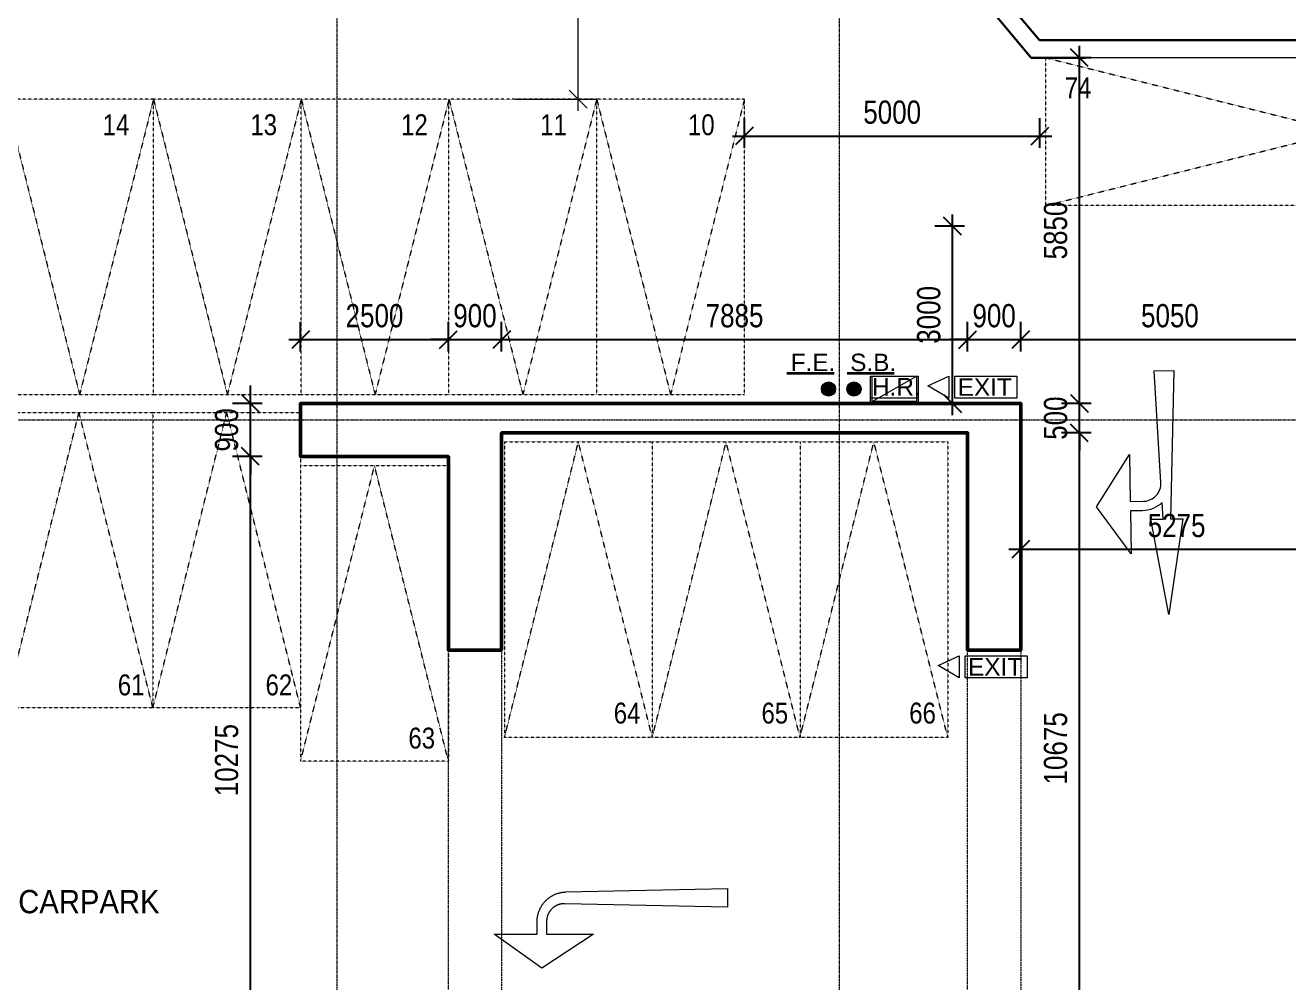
# Model space of a CAD drawing. Header units: millimetres. Extents: x -1578195 to 622687, y -255792 to 391308.
# Drawn here: x 86082 to 107461, y 175929 to 192131 of the extents above; entities that cross this region are included whole.
import ezdxf

# ---------------------------------------------------------------- set-up
doc = ezdxf.new("R2010")
doc.units = ezdxf.units.MM
for name, pattern in [('Dash', [6, 3, -3]), ('Grid Line', [21, 12, -3, 3, -3]), ('Overhead', [1.8, 1.2, -0.6])]:
    doc.linetypes.add(name, pattern=pattern)
for name, color, linetype, lineweight in [('0-1', 7, 'Continuous', 5), ('A-ANNO-DIMS', 7, 'Continuous', 9), ('A-ANNO-NOTE', 7, 'Continuous', 5), ('A-ANNO-NOTE-1', 7, 'Continuous', 20), ('A-DETL', 102, 'Continuous', 5), ('A-DETL-GENF', 7, 'Continuous', 5), ('A-DOOR', 7, 'Continuous', 5), ('A-DOOR-OPNG', 31, 'Continuous', 18), ('A-WALL-3', 7, 'Continuous', 13), ('C-PRKG-1', 7, 'Dash', 5), ('G-ANNO-TEXT', 7, 'Continuous', 5), ('I-WALL', 7, 'Continuous', 9), ('I-WALL-5', 7, 'Continuous', 30), ('I-WALL-6', 7, 'Continuous', 18), ('OAP280_C', 210, 'Continuous', 50), ('Q-SPCQ', 7, 'Continuous', 5), ('S-COLS-3', 7, 'Continuous', 35), ('S-COLS-4', 7, 'Continuous', 13), ('S-GRID-1', 7, 'Grid Line', 5), ('UNDERLINE', 10, 'Continuous', 35)]:
    doc.layers.add(name, color=color, linetype=linetype, lineweight=lineweight)
doc.styles.add('Arial Narrow', font='ARIALN.TTF', dxfattribs={"height": 353.981763})
doc.styles.add('Arial_1', font='arial.ttf', dxfattribs={"height": 1.475299})
doc.styles.add('Arial_11', font='arial.ttf', dxfattribs={"width": 0.8, "height": 12.5})
doc.styles.add('Arial_3', font='arial.ttf', dxfattribs={"height": 590.11976})
doc.styles.add('Arial_7', font='arial.ttf', dxfattribs={"width": 0.9, "height": 393.413174})
doc.dimstyles.new('Diagonal_-_2_0mm_Arial', dxfattribs={"dimscale": 304.8, "dimtxt": 500, "dimasz": 0.984252, "dimexe": 0.984252, "dimexo": 0.984252, "dimgap": 0.656168, "dimtad": 1, "dimdec": 0, "dimrnd": 5, "dimzin": 0, "dimdsep": 46, "dimtxsty": 'Arial_11', "dimblk1": 'OBLIQUE', "dimblk2": 'OBLIQUE', "dimsah": 1, "dimcen": 0.09, "dimdle": 0.656168, "dimadec": 0, "dimazin": 0, "dimtfac": 1, "dimtdec": 4, "dimtix": 1, "dimtmove": 0, "dimatfit": 3, "dimfxl": 1, "dimtvp": 1, "dimtolj": 1, "dimtzin": 0, "dimarcsym": 2})

# ---------------------------------------------------------------- blocks, each defined once
blk = doc.blocks.new('ARC_OPEN_O10 - 7000x6400mm-44473473-A3_B1_F')
at = {"layer": 'A-DOOR-OPNG', "linetype": 'Overhead', "lineweight": 5}
for p, q in [((-3500, 450), (3500, 450)), ((3500, -450), (-3500, -450))]:
    blk.add_line(p, q, dxfattribs=at)
blk = doc.blocks.new('ARC_PAR_Car - Car_2500x5000mm-V8-B1_F PLAN _2 OF 2_')
at = {"layer": 'C-PRKG-1'}
for p, q in [((0, 0), (0, -5000)), ((0, -5000), (1250, 0)), ((2500, 0), (0, 0)), ((2500, -5000), (1250, 0)), ((2500, 0), (2500, -5000)), ((0, -5000), (2500, -5000))]:
    blk.add_line(p, q, dxfattribs=at)
blk = doc.blocks.new('Dims-B1-FPLAN_2OF2__dwg__Oblique-5772980-B1_F PLAN _2 OF 2_')
at = {"layer": 'A-ANNO-DIMS'}
blk.add_line((-0.5, -0.5), (0.5, 0.5), dxfattribs=at)
blk = doc.blocks.new('_Oblique')
at = {"color": 0, "linetype": 'ByBlock', "lineweight": -2}
blk.add_line((-0.5, -0.5), (0.5, 0.5), dxfattribs=at)
blk = doc.blocks.new('*D207')
at = {"layer": 'A-ANNO-DIMS', "color": 0, "lineweight": -2, "transparency": 16777216}
for p, q in [((102026, 186613), (102026, 187113)), ((102926, 186613), (102926, 187113)), ((102026, 186813), (101726, 186813)), ((102026, 186813), (102926, 186813)), ((102926, 186813), (103226, 186813))]:
    blk.add_line(p, q, dxfattribs=at)
at = {"layer": 'Defpoints', "color": 0, "transparency": 16777216}
for p in [(102926, 186813), (102026, 186313), (102926, 186313)]:
    blk.add_point(p, dxfattribs=at)
at = {"layer": 'A-ANNO-DIMS', "color": 0, "lineweight": -2, "transparency": 16777216, "xscale": 299.9999999999999, "yscale": 299.9999999999999, "zscale": 299.9999999999999}
blk.add_blockref('_Oblique', (102026, 186813), dxfattribs=at)
at = {"layer": 'A-ANNO-DIMS', "color": 0, "lineweight": -2, "transparency": 16777216, "xscale": 299.9999999999999, "yscale": 299.9999999999999, "zscale": 299.9999999999999, "rotation": 180}
blk.add_blockref('_Oblique', (102926, 186813), dxfattribs=at)
at = {"layer": 'A-ANNO-DIMS', "color": 0, "transparency": 16777216, "insert": (102476, 187214), "char_height": 12.5, "attachment_point": 5, "style": 'Arial_11'}
blk.add_mtext('\\A1;{\\H31.473x;900}', dxfattribs=at)
blk = doc.blocks.new('*D196')
at = {"layer": 'A-ANNO-DIMS', "color": 0, "lineweight": -2, "transparency": 16777216}
for p, q in [((90741, 186613), (90741, 187113)), ((93241, 186613), (93241, 187113)), ((90541, 186813), (93441, 186813))]:
    blk.add_line(p, q, dxfattribs=at)
at = {"layer": 'Defpoints', "color": 0, "transparency": 16777216}
for p in [(93241, 186813), (90741, 186313), (93241, 186313)]:
    blk.add_point(p, dxfattribs=at)
at = {"layer": 'A-ANNO-DIMS', "color": 0, "lineweight": -2, "transparency": 16777216, "xscale": 299.9999999999999, "yscale": 299.9999999999999, "zscale": 299.9999999999999, "rotation": 180}
blk.add_blockref('_Oblique', (90741, 186813), dxfattribs=at)
at = {"layer": 'A-ANNO-DIMS', "color": 0, "lineweight": -2, "transparency": 16777216, "xscale": 299.9999999999999, "yscale": 299.9999999999999, "zscale": 299.9999999999999}
blk.add_blockref('_Oblique', (93241, 186813), dxfattribs=at)
at = {"layer": 'A-ANNO-DIMS', "color": 0, "transparency": 16777216, "insert": (91991, 187214), "char_height": 12.5, "attachment_point": 5, "style": 'Arial_11'}
blk.add_mtext('\\A1;{\\H31.473x;2500}', dxfattribs=at)
blk = doc.blocks.new('*D197')
at = {"layer": 'A-ANNO-DIMS', "color": 0, "lineweight": -2, "transparency": 16777216}
for p, q in [((93241, 186613), (93241, 187113)), ((94141, 186613), (94141, 187113)), ((93241, 186813), (92941, 186813)), ((93241, 186813), (94141, 186813)), ((94141, 186813), (94441, 186813))]:
    blk.add_line(p, q, dxfattribs=at)
at = {"layer": 'Defpoints', "color": 0, "transparency": 16777216}
for p in [(94141, 186813), (93241, 186313), (94141, 186313)]:
    blk.add_point(p, dxfattribs=at)
at = {"layer": 'A-ANNO-DIMS', "color": 0, "lineweight": -2, "transparency": 16777216, "xscale": 299.9999999999999, "yscale": 299.9999999999999, "zscale": 299.9999999999999}
blk.add_blockref('_Oblique', (93241, 186813), dxfattribs=at)
at = {"layer": 'A-ANNO-DIMS', "color": 0, "lineweight": -2, "transparency": 16777216, "xscale": 299.9999999999999, "yscale": 299.9999999999999, "zscale": 299.9999999999999, "rotation": 180}
blk.add_blockref('_Oblique', (94141, 186813), dxfattribs=at)
at = {"layer": 'A-ANNO-DIMS', "color": 0, "transparency": 16777216, "insert": (93691, 187214), "char_height": 12.5, "attachment_point": 5, "style": 'Arial_11'}
blk.add_mtext('\\A1;{\\H31.473x;900}', dxfattribs=at)
blk = doc.blocks.new('*D198')
at = {"layer": 'A-ANNO-DIMS', "color": 0, "lineweight": -2, "transparency": 16777216}
for p, q in [((94141, 186613), (94141, 187113)), ((102026, 186613), (102026, 187113)), ((93941, 186813), (102226, 186813))]:
    blk.add_line(p, q, dxfattribs=at)
at = {"layer": 'Defpoints', "color": 0, "transparency": 16777216}
for p in [(102026, 186813), (94141, 186313), (102026, 186313)]:
    blk.add_point(p, dxfattribs=at)
at = {"layer": 'A-ANNO-DIMS', "color": 0, "lineweight": -2, "transparency": 16777216, "xscale": 299.9999999999999, "yscale": 299.9999999999999, "zscale": 299.9999999999999, "rotation": 180}
blk.add_blockref('_Oblique', (94141, 186813), dxfattribs=at)
at = {"layer": 'A-ANNO-DIMS', "color": 0, "lineweight": -2, "transparency": 16777216, "xscale": 299.9999999999999, "yscale": 299.9999999999999, "zscale": 299.9999999999999}
blk.add_blockref('_Oblique', (102026, 186813), dxfattribs=at)
at = {"layer": 'A-ANNO-DIMS', "color": 0, "transparency": 16777216, "insert": (98084, 187214), "char_height": 12.5, "attachment_point": 5, "style": 'Arial_11'}
blk.add_mtext('\\A1;{\\H31.473x;7885}', dxfattribs=at)
blk = doc.blocks.new('*D199')
at = {"layer": 'A-ANNO-DIMS', "color": 0, "lineweight": -2, "transparency": 16777216}
for p, q in [((102926, 186613), (102926, 187113)), ((107976, 186613), (107976, 187113)), ((102726, 186813), (108176, 186813))]:
    blk.add_line(p, q, dxfattribs=at)
at = {"layer": 'Defpoints', "color": 0, "transparency": 16777216}
for p in [(107976, 186813), (102926, 186313), (107976, 186313)]:
    blk.add_point(p, dxfattribs=at)
at = {"layer": 'A-ANNO-DIMS', "color": 0, "lineweight": -2, "transparency": 16777216, "xscale": 299.9999999999999, "yscale": 299.9999999999999, "zscale": 299.9999999999999, "rotation": 180}
blk.add_blockref('_Oblique', (102926, 186813), dxfattribs=at)
at = {"layer": 'A-ANNO-DIMS', "color": 0, "lineweight": -2, "transparency": 16777216, "xscale": 299.9999999999999, "yscale": 299.9999999999999, "zscale": 299.9999999999999}
blk.add_blockref('_Oblique', (107976, 186813), dxfattribs=at)
at = {"layer": 'A-ANNO-DIMS', "color": 0, "transparency": 16777216, "insert": (105451, 187214), "char_height": 12.5, "attachment_point": 5, "style": 'Arial_11'}
blk.add_mtext('\\A1;{\\H31.473x;5050}', dxfattribs=at)
blk = doc.blocks.new('*D219')
at = {"layer": 'A-ANNO-DIMS', "color": 0, "lineweight": -2, "transparency": 16777216}
for p, q in [((89891, 174358), (89891, 185035)), ((90091, 184835), (89591, 184835)), ((90091, 174558), (89591, 174558))]:
    blk.add_line(p, q, dxfattribs=at)
at = {"layer": 'Defpoints', "color": 0, "transparency": 16777216}
for p in [(89891, 184835), (90391, 184835), (90391, 174558)]:
    blk.add_point(p, dxfattribs=at)
at = {"layer": 'A-ANNO-DIMS', "color": 0, "lineweight": -2, "transparency": 16777216, "xscale": 299.9999999999999, "yscale": 299.9999999999999, "zscale": 299.9999999999999}
for p, rotation in [((89891, 184835), 90), ((89891, 174558), 270)]:
    blk.add_blockref('_Oblique', p, dxfattribs=dict(at, rotation=rotation))
at = {"layer": 'A-ANNO-DIMS', "color": 0, "transparency": 16777216, "insert": (89490, 179696), "char_height": 12.5, "attachment_point": 5, "rotation": 90, "style": 'Arial_11'}
blk.add_mtext('\\A1;{\\H31.473x;10275}', dxfattribs=at)
blk = doc.blocks.new('*D220')
at = {"layer": 'A-ANNO-DIMS', "color": 0, "lineweight": -2, "transparency": 16777216}
for p, q in [((89891, 185733), (89891, 186033)), ((90091, 185733), (89591, 185733)), ((89891, 184835), (89891, 185733)), ((90091, 184835), (89591, 184835)), ((89891, 184835), (89891, 184535))]:
    blk.add_line(p, q, dxfattribs=at)
at = {"layer": 'Defpoints', "color": 0, "transparency": 16777216}
for p in [(89891, 185733), (90391, 185733), (90391, 184835)]:
    blk.add_point(p, dxfattribs=at)
at = {"layer": 'A-ANNO-DIMS', "color": 0, "lineweight": -2, "transparency": 16777216, "xscale": 299.9999999999999, "yscale": 299.9999999999999, "zscale": 299.9999999999999}
for p, rotation in [((89891, 185733), 270), ((89891, 184835), 90)]:
    blk.add_blockref('_Oblique', p, dxfattribs=dict(at, rotation=rotation))
at = {"layer": 'A-ANNO-DIMS', "color": 0, "transparency": 16777216, "insert": (89490, 185284), "char_height": 12.5, "attachment_point": 5, "rotation": 90, "style": 'Arial_11'}
blk.add_mtext('\\A1;{\\H31.473x;900}', dxfattribs=at)
blk = doc.blocks.new('*D260')
at = {"layer": 'A-ANNO-DIMS', "color": 0, "lineweight": -2, "transparency": 16777216}
for p, q in [((103918, 174358), (103918, 185433)), ((104118, 185233), (103618, 185233)), ((104118, 174558), (103618, 174558))]:
    blk.add_line(p, q, dxfattribs=at)
at = {"layer": 'Defpoints', "color": 0, "transparency": 16777216}
for p in [(103918, 185233), (104418, 185233), (104418, 174558)]:
    blk.add_point(p, dxfattribs=at)
at = {"layer": 'A-ANNO-DIMS', "color": 0, "lineweight": -2, "transparency": 16777216, "xscale": 299.9999999999999, "yscale": 299.9999999999999, "zscale": 299.9999999999999}
for p, rotation in [((103918, 185233), 90), ((103918, 174558), 270)]:
    blk.add_blockref('_Oblique', p, dxfattribs=dict(at, rotation=rotation))
at = {"layer": 'A-ANNO-DIMS', "color": 0, "transparency": 16777216, "insert": (103517, 179895), "char_height": 12.5, "attachment_point": 5, "rotation": 90, "style": 'Arial_11'}
blk.add_mtext('\\A1;{\\H31.473x;10675}', dxfattribs=at)
blk = doc.blocks.new('*D203')
at = {"layer": 'A-ANNO-DIMS', "color": 0, "lineweight": -2, "transparency": 16777216}
for p, q in [((103918, 185733), (103918, 186033)), ((104118, 185733), (103618, 185733)), ((103918, 185233), (103918, 185733)), ((104118, 185233), (103618, 185233)), ((103918, 185233), (103918, 184933))]:
    blk.add_line(p, q, dxfattribs=at)
at = {"layer": 'Defpoints', "color": 0, "transparency": 16777216}
for p in [(103918, 185733), (104418, 185733), (104418, 185233)]:
    blk.add_point(p, dxfattribs=at)
at = {"layer": 'A-ANNO-DIMS', "color": 0, "lineweight": -2, "transparency": 16777216, "xscale": 299.9999999999999, "yscale": 299.9999999999999, "zscale": 299.9999999999999}
for p, rotation in [((103918, 185733), 270), ((103918, 185233), 90)]:
    blk.add_blockref('_Oblique', p, dxfattribs=dict(at, rotation=rotation))
at = {"layer": 'A-ANNO-DIMS', "color": 0, "transparency": 16777216, "insert": (103517, 185483), "char_height": 12.5, "attachment_point": 5, "rotation": 90, "style": 'Arial_11'}
blk.add_mtext('\\A1;{\\H31.473x;500}', dxfattribs=at)
blk = doc.blocks.new('*D250')
at = {"layer": 'A-ANNO-DIMS', "color": 0, "lineweight": -2, "transparency": 16777216}
for p, q in [((103918, 185533), (103918, 191781)), ((104118, 191581), (103618, 191581)), ((104118, 185733), (103618, 185733))]:
    blk.add_line(p, q, dxfattribs=at)
at = {"layer": 'Defpoints', "color": 0, "transparency": 16777216}
for p in [(103918, 191581), (104418, 191581), (104418, 185733)]:
    blk.add_point(p, dxfattribs=at)
at = {"layer": 'A-ANNO-DIMS', "color": 0, "lineweight": -2, "transparency": 16777216, "xscale": 299.9999999999999, "yscale": 299.9999999999999, "zscale": 299.9999999999999}
for p, rotation in [((103918, 191581), 90), ((103918, 185733), 270)]:
    blk.add_blockref('_Oblique', p, dxfattribs=dict(at, rotation=rotation))
at = {"layer": 'A-ANNO-DIMS', "color": 0, "transparency": 16777216, "insert": (103517, 188657), "char_height": 12.5, "attachment_point": 5, "rotation": 90, "style": 'Arial_11'}
blk.add_mtext('\\A1;{\\H31.473x;5850}', dxfattribs=at)
blk = doc.blocks.new('*D162')
at = {"layer": 'A-ANNO-DIMS', "color": 0, "lineweight": -2, "transparency": 16777216}
for p, q in [((102926, 183063), (102926, 183563)), ((108201, 183063), (108201, 183563)), ((102726, 183263), (108401, 183263))]:
    blk.add_line(p, q, dxfattribs=at)
at = {"layer": 'Defpoints', "color": 0, "transparency": 16777216}
for p in [(108201, 183263), (102926, 182763), (108201, 182763)]:
    blk.add_point(p, dxfattribs=at)
at = {"layer": 'A-ANNO-DIMS', "color": 0, "lineweight": -2, "transparency": 16777216, "xscale": 299.9999999999999, "yscale": 299.9999999999999, "zscale": 299.9999999999999, "rotation": 180}
blk.add_blockref('_Oblique', (102926, 183263), dxfattribs=at)
at = {"layer": 'A-ANNO-DIMS', "color": 0, "lineweight": -2, "transparency": 16777216, "xscale": 299.9999999999999, "yscale": 299.9999999999999, "zscale": 299.9999999999999}
blk.add_blockref('_Oblique', (108201, 183263), dxfattribs=at)
at = {"layer": 'A-ANNO-DIMS', "color": 0, "transparency": 16777216, "insert": (105564, 183664), "char_height": 12.5, "attachment_point": 5, "style": 'Arial_11'}
blk.add_mtext('\\A1;{\\H31.473x;5275}', dxfattribs=at)
blk = doc.blocks.new('ARC_ANN_HR_HOSE-REEL - ARC_ANN_HR_HOSE-REEL-881492-B1_F PLAN _2 OF 2_')
at = {"layer": 'A-ANNO-NOTE-1'}
blk.add_line((-1.8, 0), (2.19, 0), dxfattribs=at)
at = {"layer": 'A-ANNO-NOTE', "insert": (0.41, 1.66), "char_height": 1.475, "width": 4.896, "attachment_point": 2, "line_spacing_factor": 0.938532, "style": 'Arial_1'}
blk.add_mtext('H.R.', dxfattribs=at)
blk = doc.blocks.new('ARC_TFP_FS_HR_DISPLAY - ARC_TFP_FS_HR_750x400-V35-A3_B1_F')
at = {"layer": 'A-DETL-GENF'}
for p, q in [((375, 30), (-375, 460)), ((375, 460), (-375, 460)), ((-375, 460), (-375, 30)), ((375, 30), (375, 460)), ((-375, 30), (375, 30))]:
    blk.add_line(p, q, dxfattribs=at)
at = {"layer": 'Q-SPCQ'}
for p, q in [((405, 460), (-405, 460)), ((-405, 460), (-405, 0)), ((405, 0), (405, 460))]:
    blk.add_line(p, q, dxfattribs=at)
blk = doc.blocks.new('*D320')
at = {"layer": 'A-ANNO-DIMS', "color": 0, "lineweight": -2, "transparency": 16777216}
for p, q in [((98251, 190057), (98251, 190557)), ((103251, 190057), (103251, 190557)), ((98051, 190257), (103451, 190257))]:
    blk.add_line(p, q, dxfattribs=at)
at = {"layer": 'Defpoints', "color": 0, "transparency": 16777216}
for p in [(103251, 190257), (98251, 189757), (103251, 189757)]:
    blk.add_point(p, dxfattribs=at)
at = {"layer": 'A-ANNO-DIMS', "color": 0, "lineweight": -2, "transparency": 16777216, "xscale": 299.9999999999999, "yscale": 299.9999999999999, "zscale": 299.9999999999999, "rotation": 180}
blk.add_blockref('_Oblique', (98251, 190257), dxfattribs=at)
at = {"layer": 'A-ANNO-DIMS', "color": 0, "lineweight": -2, "transparency": 16777216, "xscale": 299.9999999999999, "yscale": 299.9999999999999, "zscale": 299.9999999999999}
blk.add_blockref('_Oblique', (103251, 190257), dxfattribs=at)
at = {"layer": 'A-ANNO-DIMS', "color": 0, "transparency": 16777216, "insert": (100751, 190658), "char_height": 12.5, "attachment_point": 5, "style": 'Arial_11'}
blk.add_mtext('\\A1;{\\H31.473x;5000}', dxfattribs=at)
blk = doc.blocks.new('*D321')
at = {"layer": 'A-ANNO-DIMS', "color": 0, "lineweight": -2, "transparency": 16777216}
for p, q in [((101772, 185531), (101772, 188931)), ((101972, 188731), (101472, 188731)), ((101972, 185731), (101472, 185731))]:
    blk.add_line(p, q, dxfattribs=at)
at = {"layer": 'Defpoints', "color": 0, "transparency": 16777216}
for p in [(101772, 188731), (102272, 188731), (102272, 185731)]:
    blk.add_point(p, dxfattribs=at)
at = {"layer": 'A-ANNO-DIMS', "color": 0, "lineweight": -2, "transparency": 16777216, "xscale": 299.9999999999999, "yscale": 299.9999999999999, "zscale": 299.9999999999999}
for p, rotation in [((101772, 188731), 90), ((101772, 185731), 270)]:
    blk.add_blockref('_Oblique', p, dxfattribs=dict(at, rotation=rotation))
at = {"layer": 'A-ANNO-DIMS', "color": 0, "transparency": 16777216, "insert": (101371, 187231), "char_height": 12.5, "attachment_point": 5, "rotation": 90, "style": 'Arial_11'}
blk.add_mtext('\\A1;{\\H31.473x;3000}', dxfattribs=at)
blk = doc.blocks.new('ARC_ANN_EXIT_DIRECTIONAL_ - DIRECTION_L-5868670-B2_F PLAN _1 OF 2_')
at = {"layer": 'A-ANNO-NOTE'}
for p, q in [((-4.41, 1.02), (-2.64, 1.86)), ((-2.64, 1.86), (-2.64, 0)), ((-2.12, 0), (-2.12, 1.86)), ((-2.12, 1.86), (3.13, 1.86)), ((3.13, 1.86), (3.13, 0)), ((-2.64, 0), (-4.41, 1.02)), ((3.13, 0), (-2.12, 0))]:
    blk.add_line(p, q, dxfattribs=at)
at = {"layer": 'A-ANNO-NOTE', "insert": (0.41, 1.66), "char_height": 1.475, "width": 5.454, "attachment_point": 2, "line_spacing_factor": 0.938532, "style": 'Arial_3'}
blk.add_mtext('EXIT', dxfattribs=at)

msp = doc.modelspace()

# ---------------------------------------------------------------- hatches: boundary and pattern name
at = {"layer": 'UNDERLINE'}
h = msp.add_hatch(color=256, dxfattribs=at)
h.dxf.hatch_style = 1
edge = h.paths.add_edge_path()
edge.add_arc((99672.8, 185974.8), 120, 0, 360)
h = msp.add_hatch(color=256, dxfattribs=at)
h.dxf.hatch_style = 1
edge = h.paths.add_edge_path()
edge.add_arc((100104, 185974.8), 120, 0, 360)

# ---------------------------------------------------------------- linework, layer by layer
at = {"layer": 'A-ANNO-DIMS'}
for p, q in [((95437.8, 190680.8), (95437.8, 196730.7)), ((94370.4, 190880.8), (95737.8, 190880.8))]:
    msp.add_line(p, q, dxfattribs=at)
at = {"layer": 'A-ANNO-NOTE'}
for centre in [(99672.8, 185974.8), (100104, 185974.8)]:
    msp.add_circle(centre, 120, dxfattribs=at)
at = {"layer": 'A-ANNO-NOTE-1'}
for p, q in [((98968.3, 186241.3), (99766.4, 186241.3)), ((99987.8, 186241.3), (100785.9, 186241.3))]:
    msp.add_line(p, q, dxfattribs=at)
at = {"layer": 'A-DETL'}
for p, q in [((95107.4, 177446.3), (95118.9, 177449.4)), ((95118.9, 177449.4), (95130.3, 177452.2)), ((95130.3, 177452.2), (95141.7, 177454.7)), ((95141.7, 177454.7), (95153.1, 177456.9)), ((95153.1, 177456.9), (95164.5, 177458.8)), ((95164.5, 177458.8), (95175.8, 177460.5)), ((95175.8, 177460.5), (95187.1, 177461.9)), ((95187.1, 177461.9), (95198.3, 177463)), ((95198.3, 177463), (95209.4, 177463.9)), ((95209.4, 177463.9), (95220.5, 177464.5)), ((95220.5, 177464.5), (95231.4, 177464.9)), ((95231.4, 177464.9), (97962.6, 177525.7)), ((97962.6, 177525.7), (97962.6, 177205.7)), ((94815.3, 177224.2), (94822, 177234.9)), ((94822, 177234.9), (94828.9, 177245.5)), ((94828.9, 177245.5), (94836.2, 177255.8)), ((94836.2, 177255.8), (94843.7, 177266.1)), ((94843.7, 177266.1), (94851.5, 177276.1)), ((94851.5, 177276.1), (94859.5, 177286)), ((94859.5, 177286), (94867.8, 177295.6)), ((94867.8, 177295.6), (94876.3, 177305.1)), ((94876.3, 177305.1), (94885.1, 177314.3)), ((94885.1, 177314.3), (94894.1, 177323.3)), ((94894.1, 177323.3), (94903.4, 177332.1)), ((94903.4, 177332.1), (94912.8, 177340.6)), ((94912.8, 177340.6), (94922.5, 177348.8)), ((94922.5, 177348.8), (94932.4, 177356.9)), ((94932.4, 177356.9), (94942.4, 177364.6)), ((94942.4, 177364.6), (94952.6, 177372.1)), ((94952.6, 177372.1), (94963, 177379.3)), ((94963, 177379.3), (94973.5, 177386.2)), ((94973.5, 177386.2), (94984.2, 177392.8)), ((94984.2, 177392.8), (94995, 177399.2)), ((94995, 177399.2), (95005.9, 177405.2)), ((95005.9, 177405.2), (95016.9, 177411)), ((95016.9, 177411), (95028, 177416.4)), ((95028, 177416.4), (95039.2, 177421.6)), ((95039.2, 177421.6), (95050.5, 177426.5)), ((95050.5, 177426.5), (95061.8, 177431)), ((95061.8, 177431), (95073.1, 177435.3)), ((95071.5, 177235.8), (95064.8, 177232.4)), ((95078.4, 177239.1), (95071.5, 177235.8)), ((95073.1, 177435.3), (95084.5, 177439.2)), ((95085.3, 177242.2), (95078.4, 177239.1)), ((95084.5, 177439.2), (95096, 177442.9)), ((95092.3, 177245.1), (95085.3, 177242.2)), ((95099.4, 177247.8), (95092.3, 177245.1)), ((95096, 177442.9), (95107.4, 177446.3)), ((95106.5, 177250.4), (95099.4, 177247.8)), ((95113.7, 177252.8), (95106.5, 177250.4)), ((95121, 177255), (95113.7, 177252.8)), ((95128.3, 177257), (95121, 177255)), ((95135.6, 177258.8), (95128.3, 177257)), ((95143, 177260.4), (95135.6, 177258.8)), ((95150.3, 177261.9), (95143, 177260.4)), ((95157.7, 177263.2), (95150.3, 177261.9)), ((95165.1, 177264.2), (95157.7, 177263.2)), ((95172.5, 177265.1), (95165.1, 177264.2)), ((95179.9, 177265.8), (95172.5, 177265.1)), ((95187.3, 177266.4), (95179.9, 177265.8)), ((95194.7, 177266.7), (95187.3, 177266.4)), ((95202, 177266.9), (95194.7, 177266.7)), ((95209.3, 177266.8), (95202, 177266.9)), ((97962.6, 177205.7), (95209.3, 177266.8)), ((94745.8, 177020.3), (94747.2, 177031.6)), ((94747.2, 177031.6), (94748.8, 177043)), ((94748.8, 177043), (94750.8, 177054.5)), ((94750.8, 177054.5), (94753, 177065.9)), ((94753, 177065.9), (94755.6, 177077.4)), ((94755.6, 177077.4), (94758.4, 177089)), ((94758.4, 177089), (94761.5, 177100.5)), ((94761.5, 177100.5), (94764.9, 177112)), ((94764.9, 177112), (94768.6, 177123.5)), ((94768.6, 177123.5), (94772.6, 177135)), ((94772.6, 177135), (94776.8, 177146.4)), ((94776.8, 177146.4), (94781.4, 177157.7)), ((94781.4, 177157.7), (94786.3, 177169.1)), ((94786.3, 177169.1), (94791.5, 177180.3)), ((94791.5, 177180.3), (94797, 177191.4)), ((94797, 177191.4), (94802.8, 177202.5)), ((94802.8, 177202.5), (94808.9, 177213.4)), ((94808.9, 177213.4), (94815.3, 177224.2)), ((94908.4, 177023.5), (94907.1, 177016.1)), ((94910, 177030.8), (94908.4, 177023.5)), ((94911.8, 177038.2), (94910, 177030.8)), ((94913.7, 177045.5), (94911.8, 177038.2)), ((94915.8, 177052.7), (94913.7, 177045.5)), ((94918.1, 177059.9), (94915.8, 177052.7)), ((94920.6, 177067.1), (94918.1, 177059.9)), ((94923.2, 177074.2), (94920.6, 177067.1)), ((94926.1, 177081.2), (94923.2, 177074.2)), ((94929.1, 177088.2), (94926.1, 177081.2)), ((94932.3, 177095.1), (94929.1, 177088.2)), ((94935.6, 177101.9), (94932.3, 177095.1)), ((94939.2, 177108.6), (94935.6, 177101.9)), ((94942.9, 177115.2), (94939.2, 177108.6)), ((94946.7, 177121.7), (94942.9, 177115.2)), ((94950.7, 177128.1), (94946.7, 177121.7)), ((94954.8, 177134.4), (94950.7, 177128.1)), ((94959.1, 177140.5), (94954.8, 177134.4)), ((94963.6, 177146.5), (94959.1, 177140.5)), ((94968.1, 177152.4), (94963.6, 177146.5)), ((94972.8, 177158.2), (94968.1, 177152.4)), ((94977.6, 177163.8), (94972.8, 177158.2)), ((94982.6, 177169.3), (94977.6, 177163.8)), ((94987.6, 177174.7), (94982.6, 177169.3)), ((94992.7, 177179.9), (94987.6, 177174.7)), ((94998, 177184.9), (94992.7, 177179.9)), ((95003.4, 177189.9), (94998, 177184.9)), ((95009, 177194.7), (95003.4, 177189.9)), ((95014.7, 177199.5), (95009, 177194.7)), ((95020.5, 177204.1), (95014.7, 177199.5)), ((95026.5, 177208.6), (95020.5, 177204.1)), ((95032.6, 177212.9), (95026.5, 177208.6)), ((95038.8, 177217.1), (95032.6, 177212.9)), ((95045.1, 177221.2), (95038.8, 177217.1)), ((95051.6, 177225.1), (95045.1, 177221.2)), ((95058.1, 177228.8), (95051.6, 177225.1)), ((95064.8, 177232.4), (95058.1, 177228.8)), ((94742.6, 176964.5), (94742.8, 176975.5)), ((94742.6, 176753.3), (94742.6, 176964.5)), ((94742.8, 176975.5), (94743.1, 176986.6)), ((94743.1, 176986.6), (94743.8, 176997.7)), ((94743.8, 176997.7), (94744.6, 177009)), ((94744.6, 177009), (94745.8, 177020.3)), ((94902.7, 176971.8), (94902.6, 176964.5)), ((94902.6, 176964.5), (94902.6, 176753.3)), ((94903, 176979.2), (94902.7, 176971.8)), ((94903.5, 176986.5), (94903, 176979.2)), ((94904.1, 176993.9), (94903.5, 176986.5)), ((94904.9, 177001.3), (94904.1, 176993.9)), ((94905.9, 177008.7), (94904.9, 177001.3)), ((94907.1, 177016.1), (94905.9, 177008.7)), ((94822.7, 176178.1), (94013.8, 176753.3)), ((94013.8, 176753.3), (94742.6, 176753.3)), ((95695, 176753.3), (94822.7, 176178.1)), ((94902.6, 176753.3), (95695, 176753.3))]:
    msp.add_line(p, q, dxfattribs=at)
at = {"layer": 'A-DETL', "extrusion": (0, 0, -1), "elevation": -3000}
msp.add_lwpolyline([(-105183.3, 186281.1), (-105516.8, 186287.6), (-105461.2, 183777.2), (-105669.6, 183781.3), (-105430.2, 182161.1), (-105128.1, 183770.7), (-105336.4, 183774.8), (-105319.3, 184054.3, 0.1870203), (-104984.8, 183917.2), (-104783.2, 183913.3), (-104797.4, 183184.6), (-104206.6, 183982.1), (-104764.7, 184865.5), (-104780.1, 184073.2), (-105005, 184077.6, -0.4263813), (-105298.4, 184395.8), (-105183.3, 186281.1)], format="xyb", dxfattribs=at)
at = {"layer": 'A-WALL-3'}
msp.add_line((99351.4, 185730.7), (100251.4, 185730.6), dxfattribs=at)
at = {"layer": 'I-WALL', "lineweight": 30}
for p, q in [((103244.2, 191880.8), (102623.8, 192620.2)), ((102926.3, 185730.8), (90741.3, 185730.8)), ((90741.3, 185730.8), (90741.3, 184830.8)), ((102926.3, 181555.8), (102926.3, 185730.8)), ((94141.3, 181555.8), (94141.3, 185230.8)), ((94141.3, 185230.8), (102026.3, 185230.8)), ((102026.3, 185230.8), (102026.3, 181555.8)), ((90741.3, 184830.8), (93241.3, 184830.8)), ((93241.3, 184830.8), (93241.3, 181555.8)), ((93241.3, 181555.8), (94141.3, 181555.8)), ((102026.3, 181555.8), (102926.3, 181555.8))]:
    msp.add_line(p, q, dxfattribs=at)
msp.add_lwpolyline([(108599.2, 191819.5), (108390.3, 191880.8), (103244.2, 191880.8)], dxfattribs=at)
at = {"layer": 'I-WALL-5'}
for p, q in [((102323.8, 192510.9), (103104.4, 191580.7)), ((103104.4, 191580.7), (104024.6, 191580.7)), ((101851.4, 185730.6), (101726.4, 185730.6))]:
    msp.add_line(p, q, dxfattribs=at)
at = {"layer": 'I-WALL-6'}
msp.add_line((108379, 191580.6), (104024.6, 191580.7), dxfattribs=at)
at = {"layer": 'OAP280_C'}
msp.add_lwpolyline([(94141.3, 181557.8), (94141.3, 185232.8), (102026.3, 185232.8), (102026.3, 181557.8), (102926.3, 181557.8), (102926.3, 185732.8), (90741.3, 185732.8), (90741.3, 184832.8), (93241.3, 184832.8), (93241.3, 181557.8)], close=True, dxfattribs=at)
at = {"layer": 'S-COLS-3'}
for p, q in [((99351.4, 185730.7), (99101.4, 185730.7)), ((101726.4, 185730.6), (100251.4, 185730.6))]:
    msp.add_line(p, q, dxfattribs=at)
at = {"layer": 'S-COLS-4'}
msp.add_line((100251.4, 185730.6), (99351.4, 185730.7), dxfattribs=at)
at = {"layer": 'S-GRID-1'}
for p, q in [((91351.5, 210672.6), (91351.1, 140117.7)), ((99851.5, 210672.6), (99851.1, 140117.7)), ((-10508, 185456.2), (128177.5, 185455.5))]:
    msp.add_line(p, q, dxfattribs=at)
at = {"layer": 'UNDERLINE'}
msp.add_line((99987.8, 186241.3), (100785.9, 186241.3), dxfattribs=at)
msp.add_lwpolyline([(98968.3, 186241.3), (99766.4, 186241.3)], dxfattribs=at)

# ---------------------------------------------------------------- block references
at = {"xscale": 300, "yscale": 300, "zscale": 300, "rotation": 269.9996999999993}
msp.add_blockref('Dims-B1-FPLAN_2OF2__dwg__Oblique-5772980-B1_F PLAN _2 OF 2_', (95437.8, 190880.8), dxfattribs=at)
at = {"layer": '0-1', "xscale": -1}
for p, rotation in [((108351.4, 189080.6), 270.0002999990999), ((88241.1, 185580.8), 0.0002999990999619), ((90741.1, 185580.8), 0.0002999990999619), ((96691.1, 185080.8), 0.0002999990999619), ((99191.1, 185080.8), 0.0002999990999619), ((101691.1, 185080.8), 0.0002999990999619), ((93241.3, 184680.8), 0.0002999990999619)]:
    msp.add_blockref('ARC_PAR_Car - Car_2500x5000mm-V8-B1_F PLAN _2 OF 2_', p, dxfattribs=dict(at, rotation=rotation))
at = {"layer": '0-1', "rotation": 179.9997000009}
for p in [(88251.3, 185880.8), (90751.3, 185880.8), (93251.3, 185880.8), (95751.3, 185880.8), (98251.3, 185880.8)]:
    msp.add_blockref('ARC_PAR_Car - Car_2500x5000mm-V8-B1_F PLAN _2 OF 2_', p, dxfattribs=at)
at = {"layer": 'A-ANNO-NOTE', "xscale": 200, "yscale": 200, "zscale": 200}
for name, p in [('ARC_ANN_HR_HOSE-REEL - ARC_ANN_HR_HOSE-REEL-881492-B1_F PLAN _2 OF 2_', (100739.7, 185828.8)), ('ARC_ANN_EXIT_DIRECTIONAL_ - DIRECTION_L-5868670-B2_F PLAN _1 OF 2_', (102235.4, 185823.7)), ('ARC_ANN_EXIT_DIRECTIONAL_ - DIRECTION_L-5868670-B2_F PLAN _1 OF 2_', (102410.4, 181090.4))]:
    msp.add_blockref(name, p, dxfattribs=at)
at = {"layer": 'A-DOOR', "rotation": 90}
for p in [(93691.3, 178055.8), (102476.3, 178055.8)]:
    msp.add_blockref('ARC_OPEN_O10 - 7000x6400mm-44473473-A3_B1_F', p, dxfattribs=at)
at = {"layer": 'Q-SPCQ', "xscale": -1}
msp.add_blockref('ARC_TFP_FS_HR_DISPLAY - ARC_TFP_FS_HR_750x400-V35-A3_B1_F', (100788.1, 185732.8), dxfattribs=at)

# ---------------------------------------------------------------- texts
at = {"layer": 'A-ANNO-NOTE', "char_height": 295.06, "width": 900, "attachment_point": 2, "line_spacing_factor": 0.938532, "style": 'Arial_1'}
for s, insert in [('F.E.', (99410.2, 186573.8)), ('S.B.', (100429.7, 186573.8))]:
    msp.add_mtext(s, dxfattribs=dict(at, insert=insert))
at = {"layer": 'G-ANNO-TEXT', "attachment_point": 1}
for s, insert, char_height, width, line_spacing_factor, style in [('74', (103670.6, 191249.1), 353.98, 535.659, 0.968573, 'Arial Narrow'), ('13', (89890.5, 190625.1), 353.98, 535.659, 0.968573, 'Arial Narrow'), ('12', (92440.7, 190625.1), 353.98, 535.659, 0.968573, 'Arial Narrow'), ('11', (94795.7, 190625.1), 353.98, 535.659, 0.968573, 'Arial Narrow'), ('10', (97295.7, 190625.1), 353.98, 535.659, 0.968573, 'Arial Narrow'), ('61', (87648, 181145.8), 353.98, 535.659, 0.968573, 'Arial Narrow'), ('62', (90148, 181145.8), 353.98, 535.659, 0.968573, 'Arial Narrow'), ('64', (96039.7, 180668.9), 353.98, 535.659, 0.968573, 'Arial Narrow'), ('65', (98539.7, 180668.9), 353.98, 535.659, 0.968573, 'Arial Narrow'), ('66', (101039.7, 180668.9), 353.98, 535.659, 0.968573, 'Arial Narrow'), ('63', (92565.6, 180245.9), 353.98, 535.659, 0.968573, 'Arial Narrow'), ('CARPARK', (85962.6, 177498.3), 393.41, 2822.4, 0.938532, 'Arial_7')]:
    msp.add_mtext(s, dxfattribs=dict(at, insert=insert, char_height=char_height, width=width, line_spacing_factor=line_spacing_factor, style=style))
at = {"layer": 'G-ANNO-TEXT', "insert": (87390.5, 190625.1), "char_height": 353.98, "attachment_point": 1, "line_spacing_factor": 0.968573, "style": 'Arial Narrow'}
msp.add_mtext('14', dxfattribs=at)

# ---------------------------------------------------------------- dimensions: what is measured, and where the dimension line sits
at = {"layer": 'A-ANNO-DIMS'}
for base, p1, p2, picture, middle in [((103918, 191580.7), (104418, 185732.8), (104418, 191580.7), '*D250', (103517.1, 188656.7)), ((101771.8, 188730.7), (102271.8, 185730.6), (102271.8, 188730.7), '*D321', (101370.8, 187230.7)), ((89891.3, 185732.8), (90391.3, 184834.9), (90391.3, 185732.8), '*D220', (89490.5, 185283.8)), ((103918, 185732.8), (104418, 185232.8), (104418, 185732.8), '*D203', (103517.1, 185482.8)), ((103918, 185232.8), (104418, 174557.8), (104418, 185232.8), '*D260', (103517.1, 179895.3)), ((89891.3, 184834.9), (90391.3, 174557.8), (90391.3, 184834.9), '*D219', (89490.5, 179696.3))]:
    dim = msp.add_linear_dim(base=base, p1=p1, p2=p2, angle=90, text='{\\H31.473x;<>}', dimstyle='Diagonal_-_2_0mm_Arial', override={"dimpost": '<>', "dimtmove": 1, "dimarcsym": 2}, dxfattribs=at)
    dim.commit()
    dim.dimension.update_dxf_attribs({"geometry": picture, "text_midpoint": middle})
for base, p1, p2, picture, middle in [((103251.4, 190256.8), (98251.3, 189756.8), (103251.4, 189756.8), '*D320', (100751.4, 190657.7)), ((93241.3, 186812.8), (90741.1, 186312.8), (93241.3, 186312.9), '*D196', (91991.2, 187213.7)), ((94141.3, 186812.9), (93241.3, 186312.9), (94141.3, 186312.9), '*D197', (93691.3, 187213.7)), ((102026.3, 186812.9), (94141.3, 186312.9), (102026.3, 186312.9), '*D198', (98083.8, 187213.7)), ((102926.3, 186812.9), (102026.3, 186312.9), (102926.3, 186312.9), '*D207', (102476.3, 187213.7)), ((107976.3, 186812.9), (102926.3, 186312.9), (107976.3, 186312.9), '*D199', (105451.3, 187213.7)), ((108201.3, 183262.7), (102926.3, 182762.7), (108201.3, 182762.7), '*D162', (105563.8, 183663.6))]:
    dim = msp.add_linear_dim(base=base, p1=p1, p2=p2, text='{\\H31.473x;<>}', dimstyle='Diagonal_-_2_0mm_Arial', override={"dimpost": '<>', "dimtmove": 1, "dimarcsym": 2}, dxfattribs=at)
    dim.commit()
    dim.dimension.update_dxf_attribs({"geometry": picture, "text_midpoint": middle})

doc.saveas('drawing.dxf')
